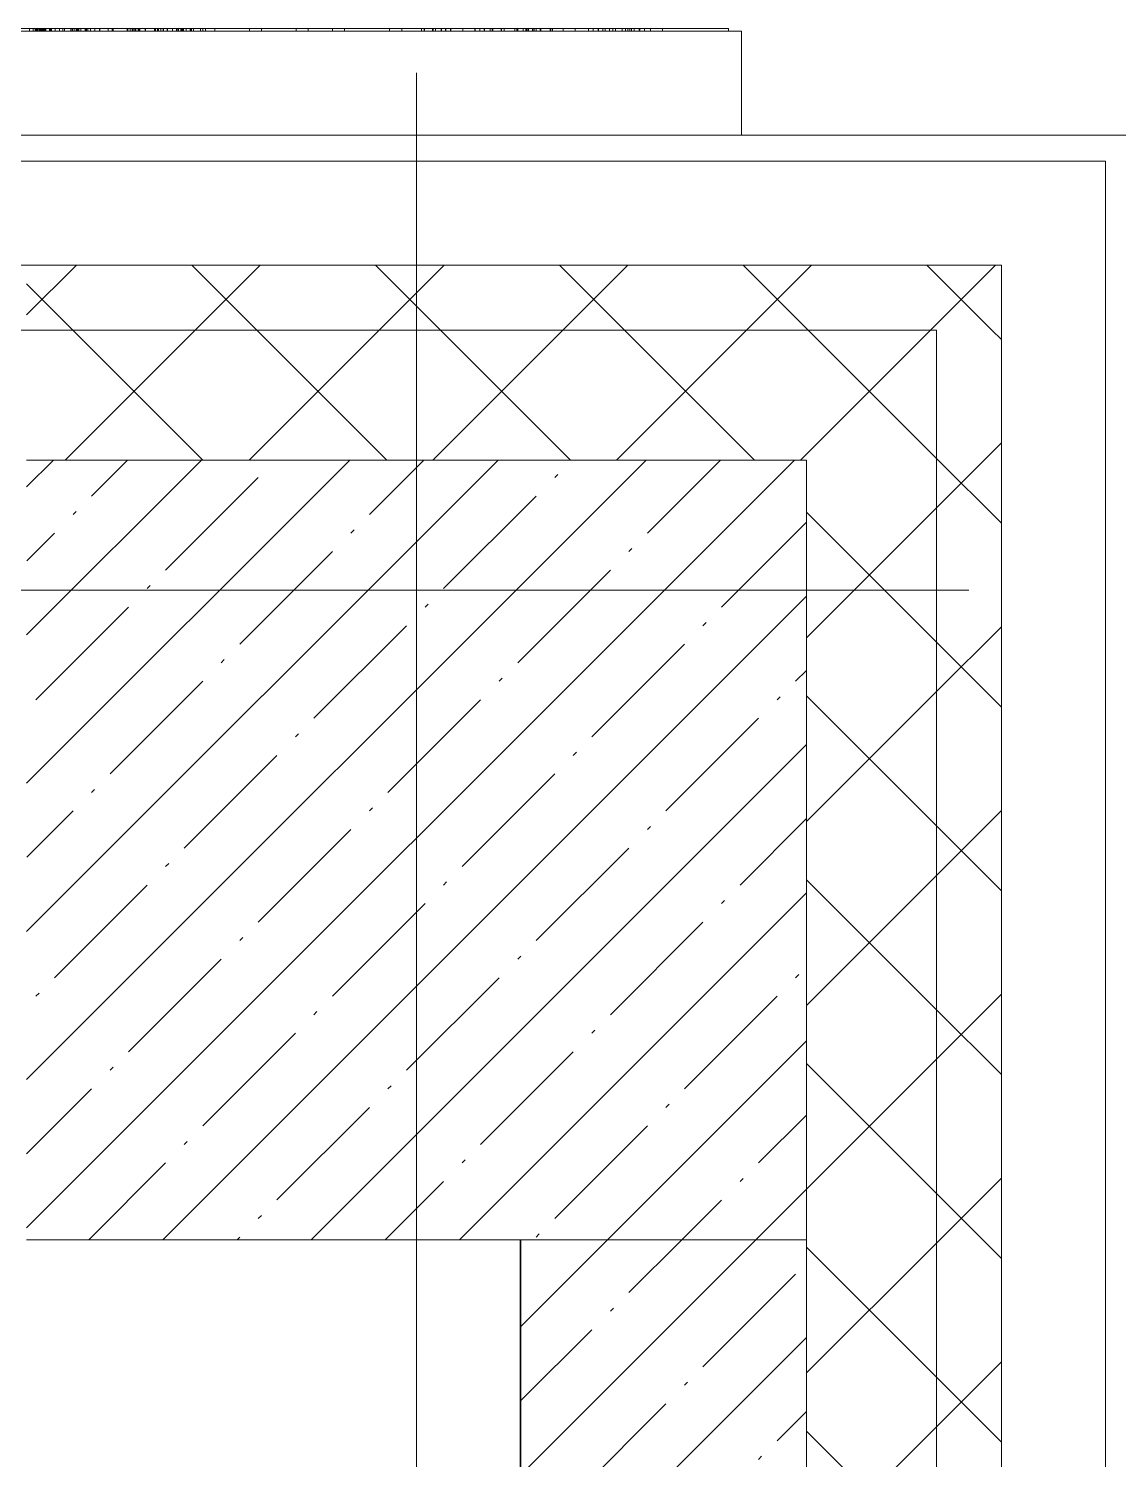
# Model space of a CAD drawing. Header units: millimetres. Extents: x -4196 to 190310, y -8553 to 29000.
# Drawn here: x 33012 to 33850, y 26331 to 27432 of the extents above; entities that cross this region are included whole.
import ezdxf

# ---------------------------------------------------------------- set-up
doc = ezdxf.new("R2010")
doc.units = ezdxf.units.MM
for name, color, linetype, lineweight in [('A-GENM', 7, 'Continuous', 9), ('A-WALL', 7, 'Continuous', 9), ('I-WALL', 7, 'Continuous', 9), ('S-COLS', 7, 'Continuous', 9), ('Оси', 7, 'Continuous', 9)]:
    doc.layers.add(name, color=color, linetype=linetype, lineweight=lineweight)
for name, color, linetype, lineweight, true_color in [('A-WALL-1', 7, 'Continuous', 35, 0x3c3c3c), ('A-WALL-3', 7, 'Continuous', 13, 0x3c3c3c), ('A-WALL-FNSH-1', 7, 'Continuous', 9, 0x3c3c3c)]:
    doc.layers.add(name, color=color, linetype=linetype, lineweight=lineweight, true_color=true_color)
pattern_1 = [(45, (0, 0), (-57.02463, 57.02463), []), (45, (57.025, 0), (-57.02463, 57.02463), [100.806, -20.161, 3.353, -16.808])]
pattern_2 = [(45, (0, 0), (-70.71068, 70.71068), []), (135, (0, 0), (-70.71068, -70.71068), [])]

# ---------------------------------------------------------------- blocks, each defined once
blk = doc.blocks.new('Указатель_Домовой_Квартальный_По грани - Указатель одинарный-23221565-План потолков с обозначением видов отделки и геометрии 1 этажа в осях 1-12')
at = {"layer": 'A-GENM'}
for p, q in [((33525, 27432), (32295, 27432)), ((32295, 27432), (33525, 27432)), ((33525, 27430), (32295, 27430)), ((32295, 27430), (33525, 27430)), ((32295, 27430), (33525, 27430)), ((33012.1, 27432), (33014.9, 27432)), ((33014.9, 27432), (33012.1, 27432)), ((33014.9, 27432), (33012.1, 27432)), ((33012.1, 27432), (33014.9, 27432)), ((33012.1, 27432), (33037.7, 27432)), ((33022, 27432), (33012.1, 27432)), ((33012.1, 27432), (33012.1, 27430)), ((33012.1, 27430), (33014.9, 27430)), ((33014.9, 27430), (33012.1, 27430)), ((33014.9, 27430), (33012.1, 27430)), ((33012.1, 27430), (33014.9, 27430)), ((33012.1, 27430), (33022, 27430)), ((33037.7, 27430), (33012.1, 27430)), ((33014.9, 27430), (33012.1, 27430)), ((33014.9, 27432), (33017.8, 27432)), ((33017.8, 27432), (33014.9, 27432)), ((33014.9, 27432), (33014.9, 27430)), ((33014.9, 27430), (33017.8, 27430)), ((33017.8, 27430), (33014.9, 27430)), ((33017.8, 27430), (33014.9, 27430)), ((33017.4, 27432), (33016.5, 27432)), ((33016.5, 27432), (33017.8, 27432)), ((33016.5, 27430), (33016.5, 27432)), ((33017.8, 27430), (33016.5, 27430)), ((33016.5, 27430), (33017.4, 27430)), ((33018.3, 27432), (33017.4, 27432)), ((33017.4, 27430), (33017.4, 27432)), ((33017.4, 27430), (33018.3, 27430)), ((33018.5, 27432), (33017.5, 27432)), ((33017.5, 27432), (33018.7, 27432)), ((33017.5, 27432), (33017.5, 27430)), ((33018.7, 27430), (33017.5, 27430)), ((33017.5, 27430), (33018.5, 27430)), ((33017.8, 27432), (33018.3, 27432)), ((33017.8, 27430), (33017.8, 27432)), ((33018.3, 27430), (33017.8, 27430)), ((33018.5, 27430), (33018.5, 27432)), ((33018.7, 27432), (33021.5, 27432)), ((33021.5, 27432), (33018.7, 27432)), ((33018.7, 27432), (33021.5, 27432)), ((33021.5, 27432), (33018.7, 27432)), ((33018.7, 27432), (33022, 27432)), ((33018.7, 27432), (33018.7, 27430)), ((33018.7, 27430), (33021.5, 27430)), ((33021.5, 27430), (33018.7, 27430)), ((33022, 27430), (33018.7, 27430)), ((33018.7, 27430), (33021.5, 27430)), ((33021.5, 27430), (33018.7, 27430)), ((33021.5, 27430), (33018.7, 27430)), ((33021.5, 27432), (33019.6, 27432)), ((33019.6, 27430), (33019.6, 27432)), ((33019.6, 27430), (33021.5, 27430)), ((33021, 27432), (33020.3, 27432)), ((33020.3, 27432), (33020.9, 27432)), ((33020.3, 27430), (33020.3, 27432)), ((33020.9, 27430), (33020.3, 27430)), ((33020.3, 27430), (33021, 27430)), ((33020.9, 27430), (33020.9, 27432)), ((33021, 27430), (33021, 27432)), ((33022, 27432), (33021.2, 27432)), ((33021.2, 27432), (33022, 27432)), ((33021.2, 27430), (33021.2, 27432)), ((33022, 27430), (33021.2, 27430)), ((33021.2, 27430), (33022, 27430)), ((33021.5, 27430), (33021.5, 27432)), ((33022, 27432), (33024.4, 27432)), ((33024.4, 27432), (33022, 27432)), ((33023.3, 27432), (33022, 27432)), ((33024.1, 27432), (33022, 27432)), ((33022, 27432), (33024.4, 27432)), ((33022, 27432), (33027.6, 27432)), ((33022, 27430), (33022, 27432)), ((33022, 27430), (33022, 27432)), ((33022, 27432), (33022, 27430)), ((33029, 27432), (33022, 27432)), ((33022, 27430), (33022, 27432)), ((33022, 27430), (33024.4, 27430)), ((33024.4, 27430), (33022, 27430)), ((33022, 27430), (33023.3, 27430)), ((33024.4, 27430), (33022, 27430)), ((33022, 27430), (33024.1, 27430)), ((33027.6, 27430), (33022, 27430)), ((33022, 27430), (33029, 27430)), ((33024.4, 27430), (33022, 27430)), ((33022.4, 27432), (33024.4, 27432)), ((33022.4, 27430), (33022.4, 27432)), ((33024.4, 27430), (33022.4, 27430)), ((33024.4, 27432), (33022.9, 27432)), ((33022.9, 27430), (33022.9, 27432)), ((33022.9, 27430), (33024.4, 27430)), ((33023.3, 27430), (33023.3, 27432)), ((33029, 27432), (33024.1, 27432)), ((33024.1, 27430), (33024.1, 27432)), ((33024.1, 27430), (33029, 27430)), ((33027.6, 27432), (33024.4, 27432)), ((33024.4, 27432), (33027.6, 27432)), ((33024.4, 27430), (33024.4, 27432)), ((33024.4, 27430), (33027.6, 27430)), ((33027.6, 27430), (33024.4, 27430)), ((33024.8, 27432), (33027.6, 27432)), ((33027.6, 27432), (33024.8, 27432)), ((33024.8, 27432), (33027.6, 27432)), ((33027.6, 27432), (33024.8, 27432)), ((33024.8, 27430), (33024.8, 27432)), ((33024.8, 27430), (33027.6, 27430)), ((33027.6, 27430), (33024.8, 27430)), ((33027.6, 27430), (33024.8, 27430)), ((33024.8, 27430), (33027.6, 27430)), ((33027.6, 27430), (33024.8, 27430)), ((33027.6, 27432), (33032, 27432)), ((33027.6, 27430), (33027.6, 27432)), ((33027.6, 27432), (33027.6, 27430)), ((33032, 27430), (33027.6, 27430)), ((33027.7, 27430), (33027.7, 27432)), ((33028, 27430), (33028, 27432)), ((33028.4, 27432), (33032, 27432)), ((33032, 27432), (33028.4, 27432)), ((33032, 27432), (33028.4, 27432)), ((33028.4, 27432), (33032, 27432)), ((33028.4, 27432), (33032, 27432)), ((33032, 27432), (33028.4, 27432)), ((33028.4, 27430), (33028.4, 27432)), ((33028.4, 27430), (33032, 27430)), ((33032, 27430), (33028.4, 27430)), ((33032, 27430), (33028.4, 27430)), ((33028.4, 27430), (33032, 27430)), ((33032, 27430), (33028.4, 27430)), ((33028.4, 27430), (33032, 27430)), ((33032, 27430), (33028.4, 27430)), ((33032, 27432), (33029, 27432)), ((33029, 27430), (33029, 27432)), ((33032, 27432), (33029, 27432)), ((33029, 27430), (33029, 27432)), ((33029, 27430), (33032, 27430)), ((33029, 27430), (33032, 27430)), ((33032, 27432), (33035.3, 27432)), ((33035.3, 27432), (33032, 27432)), ((33035.3, 27432), (33032, 27432)), ((33032, 27432), (33035.3, 27432)), ((33035.3, 27432), (33032, 27432)), ((33032, 27432), (33035.3, 27432)), ((33035.3, 27432), (33032, 27432)), ((33032, 27432), (33039, 27432)), ((33032, 27432), (33056.1, 27432)), ((33044, 27432), (33032, 27432)), ((33056.1, 27432), (33032, 27432)), ((33032, 27432), (33032, 27430)), ((33032, 27430), (33035.3, 27430)), ((33035.3, 27430), (33032, 27430)), ((33035.3, 27430), (33032, 27430)), ((33032, 27430), (33035.3, 27430)), ((33035.3, 27430), (33032, 27430)), ((33032, 27430), (33035.3, 27430)), ((33039, 27430), (33032, 27430)), ((33032, 27430), (33035.3, 27430)), ((33032, 27430), (33044, 27430)), ((33056.1, 27430), (33032, 27430)), ((33032, 27430), (33056.1, 27430)), ((33035.3, 27430), (33032, 27430)), ((33035.3, 27432), (33039, 27432)), ((33039, 27432), (33035.3, 27432)), ((33039, 27432), (33035.3, 27432)), ((33035.3, 27432), (33035.3, 27430)), ((33035.3, 27430), (33035.3, 27432)), ((33035.3, 27432), (33035.3, 27430)), ((33035.3, 27430), (33035.3, 27432)), ((33035.3, 27430), (33039, 27430)), ((33039, 27430), (33035.3, 27430)), ((33035.3, 27430), (33039, 27430)), ((33039, 27430), (33035.3, 27430)), ((33037.7, 27432), (33050.2, 27432)), ((33037.7, 27430), (33037.7, 27432)), ((33050.2, 27430), (33037.7, 27430)), ((33039, 27432), (33045.2, 27432)), ((33045.2, 27432), (33039, 27432)), ((33039, 27432), (33039, 27430)), ((33039, 27432), (33039, 27430)), ((33039, 27430), (33045.2, 27430)), ((33045.2, 27430), (33039, 27430)), ((33045.2, 27430), (33039, 27430)), ((33056.1, 27432), (33044, 27432)), ((33044, 27430), (33044, 27432)), ((33044, 27430), (33056.1, 27430)), ((33044.2, 27432), (33045.2, 27432)), ((33044.2, 27432), (33044.2, 27430)), ((33045.2, 27430), (33044.2, 27430)), ((33045.2, 27432), (33048.3, 27432)), ((33048.3, 27432), (33045.2, 27432)), ((33046.5, 27432), (33045.2, 27432)), ((33045.2, 27432), (33048.3, 27432)), ((33045.2, 27432), (33045.2, 27430)), ((33045.2, 27430), (33048.3, 27430)), ((33048.3, 27430), (33045.2, 27430)), ((33048.3, 27430), (33045.2, 27430)), ((33045.2, 27430), (33046.5, 27430)), ((33048.3, 27430), (33045.2, 27430)), ((33048.3, 27432), (33046.5, 27432)), ((33046.5, 27432), (33046.5, 27430)), ((33046.5, 27430), (33048.3, 27430)), ((33048.9, 27432), (33048, 27432)), ((33048, 27430), (33048, 27432)), ((33048, 27430), (33048.9, 27430)), ((33048.3, 27432), (33055.5, 27432)), ((33048.3, 27432), (33048.3, 27430)), ((33055.5, 27430), (33048.3, 27430)), ((33051.6, 27432), (33048.9, 27432)), ((33048.9, 27430), (33048.9, 27432)), ((33048.9, 27430), (33051.6, 27430)), ((33049.3, 27430), (33049.3, 27432)), ((33050.2, 27432), (33055.2, 27432)), ((33055.2, 27432), (33050.2, 27432)), ((33050.2, 27432), (33055.2, 27432)), ((33055.1, 27432), (33050.2, 27432)), ((33050.2, 27432), (33075.9, 27432)), ((33050.2, 27430), (33050.2, 27432)), ((33050.2, 27430), (33055.2, 27430)), ((33055.2, 27430), (33050.2, 27430)), ((33050.2, 27430), (33055.1, 27430)), ((33055.2, 27430), (33050.2, 27430)), ((33075.9, 27430), (33050.2, 27430)), ((33055.2, 27430), (33050.2, 27430)), ((33055.5, 27432), (33051.6, 27432)), ((33051.6, 27430), (33051.6, 27432)), ((33051.6, 27430), (33055.5, 27430)), ((33055.1, 27430), (33055.1, 27432)), ((33055.2, 27430), (33055.2, 27432)), ((33055.5, 27432), (33055.5, 27430)), ((33056.1, 27432), (33062.5, 27432)), ((33062.5, 27432), (33056.1, 27432)), ((33056.1, 27432), (33062.5, 27432)), ((33062.5, 27432), (33056.1, 27432)), ((33056.1, 27432), (33062.5, 27432)), ((33059, 27432), (33056.1, 27432)), ((33056.1, 27430), (33056.1, 27432)), ((33056.1, 27430), (33062.5, 27430)), ((33062.5, 27430), (33056.1, 27430)), ((33062.5, 27430), (33056.1, 27430)), ((33056.1, 27430), (33062.5, 27430)), ((33062.5, 27430), (33056.1, 27430)), ((33056.1, 27430), (33059, 27430)), ((33062.5, 27430), (33056.1, 27430)), ((33062.5, 27432), (33057.1, 27432)), ((33057.1, 27430), (33057.1, 27432)), ((33057.1, 27430), (33062.5, 27430)), ((33066, 27432), (33059, 27432)), ((33059, 27430), (33059, 27432)), ((33059, 27430), (33066, 27430)), ((33062.5, 27432), (33066.3, 27432)), ((33066.3, 27432), (33062.5, 27432)), ((33066.3, 27432), (33062.5, 27432)), ((33062.5, 27432), (33066.3, 27432)), ((33062.5, 27432), (33062.5, 27430)), ((33062.5, 27432), (33062.5, 27430)), ((33062.5, 27430), (33062.5, 27432)), ((33062.5, 27432), (33062.5, 27430)), ((33062.5, 27430), (33066.3, 27430)), ((33066.3, 27430), (33062.5, 27430)), ((33066.3, 27430), (33062.5, 27430)), ((33062.5, 27430), (33066.3, 27430)), ((33066.3, 27430), (33062.5, 27430)), ((33075.9, 27432), (33066, 27432)), ((33066, 27430), (33066, 27432)), ((33066, 27430), (33075.9, 27430)), ((33066.3, 27432), (33072.8, 27432)), ((33072.8, 27432), (33066.3, 27432)), ((33066.3, 27430), (33066.3, 27432)), ((33066.3, 27430), (33066.3, 27432)), ((33066.3, 27430), (33072.8, 27430)), ((33072.8, 27430), (33066.3, 27430)), ((33072.8, 27430), (33066.3, 27430)), ((33072.8, 27432), (33091.1, 27432)), ((33091.1, 27432), (33072.8, 27432)), ((33075.9, 27432), (33072.8, 27432)), ((33072.8, 27432), (33091.1, 27432)), ((33072.8, 27430), (33072.8, 27432)), ((33072.8, 27430), (33072.8, 27432)), ((33072.8, 27430), (33091.1, 27430)), ((33091.1, 27430), (33072.8, 27430)), ((33091.1, 27430), (33072.8, 27430)), ((33072.8, 27430), (33075.9, 27430)), ((33091.1, 27430), (33072.8, 27430)), ((33075.9, 27432), (33136.2, 27432)), ((33101.4, 27432), (33075.9, 27432)), ((33075.9, 27432), (33075.9, 27430)), ((33075.9, 27430), (33075.9, 27432)), ((33075.9, 27430), (33075.9, 27432)), ((33075.9, 27430), (33101.4, 27430)), ((33136.2, 27430), (33075.9, 27430)), ((33087.4, 27432), (33076.6, 27432)), ((33076.6, 27432), (33076.6, 27430)), ((33076.6, 27430), (33076.6, 27432)), ((33076.6, 27430), (33087.4, 27430)), ((33087.8, 27432), (33087.4, 27432)), ((33087.4, 27430), (33087.4, 27432)), ((33087.4, 27430), (33087.4, 27432)), ((33087.4, 27430), (33087.8, 27430)), ((33089.6, 27432), (33087.8, 27432)), ((33087.8, 27430), (33087.8, 27432)), ((33087.8, 27430), (33089.6, 27430)), ((33091.1, 27432), (33089.6, 27432)), ((33089.6, 27430), (33089.6, 27432)), ((33089.6, 27430), (33091.1, 27430)), ((33091.1, 27432), (33097, 27432)), ((33097, 27432), (33091.1, 27432)), ((33091.1, 27432), (33091.9, 27432)), ((33093.2, 27432), (33091.1, 27432)), ((33091.1, 27430), (33091.1, 27432)), ((33091.1, 27430), (33091.1, 27432)), ((33091.1, 27430), (33097, 27430)), ((33097, 27430), (33091.1, 27430)), ((33091.1, 27430), (33093.2, 27430)), ((33091.9, 27430), (33091.1, 27430)), ((33097, 27430), (33091.1, 27430)), ((33091.9, 27432), (33094, 27432)), ((33091.9, 27430), (33091.9, 27432)), ((33094, 27430), (33091.9, 27430)), ((33096.3, 27432), (33093.2, 27432)), ((33093.2, 27430), (33093.2, 27432)), ((33093.2, 27430), (33096.3, 27430)), ((33094, 27432), (33095.8, 27432)), ((33094, 27430), (33094, 27432)), ((33095.8, 27430), (33094, 27430)), ((33095.8, 27432), (33096.3, 27432)), ((33095.8, 27430), (33095.8, 27432)), ((33096.3, 27430), (33095.8, 27430)), ((33096.3, 27430), (33096.3, 27432)), ((33097, 27432), (33115.4, 27432)), ((33115.4, 27432), (33097, 27432)), ((33108.4, 27432), (33097, 27432)), ((33097, 27432), (33101.1, 27432)), ((33097, 27430), (33097, 27432)), ((33097, 27430), (33115.4, 27430)), ((33115.4, 27430), (33097, 27430)), ((33101.1, 27430), (33097, 27430)), ((33097, 27430), (33108.4, 27430)), ((33115.4, 27430), (33097, 27430)), ((33101.1, 27432), (33109.2, 27432)), ((33101.1, 27430), (33101.1, 27432)), ((33109.2, 27430), (33101.1, 27430)), ((33110.7, 27432), (33101.4, 27432)), ((33101.4, 27430), (33101.4, 27432)), ((33101.4, 27430), (33101.4, 27432)), ((33101.4, 27430), (33110.7, 27430)), ((33108.4, 27430), (33108.4, 27432)), ((33111.5, 27432), (33109.2, 27432)), ((33109.2, 27432), (33118.2, 27432)), ((33109.2, 27430), (33109.2, 27432)), ((33118.2, 27430), (33109.2, 27430)), ((33109.2, 27430), (33111.5, 27430)), ((33136.2, 27432), (33110.7, 27432)), ((33110.7, 27430), (33110.7, 27432)), ((33110.7, 27430), (33110.7, 27432)), ((33110.7, 27430), (33136.2, 27430)), ((33122.3, 27432), (33111.2, 27432)), ((33111.2, 27432), (33113.2, 27432)), ((33111.2, 27432), (33111.2, 27430)), ((33113.2, 27430), (33111.2, 27430)), ((33111.2, 27430), (33122.3, 27430)), ((33115, 27432), (33111.5, 27432)), ((33111.5, 27430), (33111.5, 27432)), ((33111.5, 27430), (33115, 27430)), ((33113.2, 27432), (33115.4, 27432)), ((33113.2, 27430), (33113.2, 27432)), ((33115.4, 27430), (33113.2, 27430)), ((33115, 27432), (33115, 27430)), ((33115.4, 27432), (33118.2, 27432)), ((33118.2, 27432), (33115.4, 27432)), ((33115.4, 27432), (33118.2, 27432)), ((33118.2, 27432), (33115.4, 27432)), ((33115.4, 27430), (33115.4, 27432)), ((33115.4, 27430), (33118.2, 27430)), ((33118.2, 27430), (33115.4, 27430)), ((33115.4, 27430), (33118.2, 27430)), ((33118.2, 27430), (33115.4, 27430)), ((33118.2, 27430), (33115.4, 27430)), ((33118.2, 27432), (33122.3, 27432)), ((33118.2, 27430), (33118.2, 27432)), ((33122.3, 27430), (33118.2, 27430)), ((33118.4, 27432), (33122.3, 27432)), ((33122.3, 27432), (33118.4, 27432)), ((33118.4, 27430), (33118.4, 27432)), ((33118.4, 27430), (33118.4, 27432)), ((33118.4, 27430), (33122.3, 27430)), ((33122.3, 27430), (33118.4, 27430)), ((33122.3, 27430), (33118.4, 27430)), ((33122.3, 27432), (33126.8, 27432)), ((33126.8, 27432), (33122.3, 27432)), ((33122.3, 27430), (33122.3, 27432)), ((33122.3, 27430), (33126.8, 27430)), ((33126.8, 27430), (33122.3, 27430)), ((33126.8, 27430), (33122.3, 27430)), ((33126.4, 27432), (33125.4, 27432)), ((33125.4, 27432), (33126.8, 27432)), ((33125.4, 27432), (33125.4, 27430)), ((33126.8, 27430), (33125.4, 27430)), ((33125.4, 27430), (33126.4, 27430)), ((33126.4, 27430), (33126.4, 27432)), ((33126.8, 27432), (33128.7, 27432)), ((33128.7, 27432), (33126.8, 27432)), ((33128.7, 27432), (33126.8, 27432)), ((33126.8, 27432), (33128.7, 27432)), ((33126.8, 27430), (33126.8, 27432)), ((33126.8, 27430), (33128.7, 27430)), ((33128.7, 27430), (33126.8, 27430)), ((33128.7, 27430), (33126.8, 27430)), ((33126.8, 27430), (33128.7, 27430)), ((33128.7, 27430), (33126.8, 27430)), ((33128.7, 27432), (33130.5, 27432)), ((33130.5, 27432), (33128.7, 27432)), ((33128.7, 27432), (33130.5, 27432)), ((33136.2, 27432), (33128.7, 27432)), ((33128.7, 27432), (33136.2, 27432)), ((33128.7, 27430), (33128.7, 27432)), ((33128.7, 27430), (33128.7, 27432)), ((33128.7, 27430), (33130.5, 27430)), ((33130.5, 27430), (33128.7, 27430)), ((33136.2, 27430), (33128.7, 27430)), ((33128.7, 27430), (33136.2, 27430)), ((33130.5, 27430), (33128.7, 27430)), ((33130.5, 27430), (33128.7, 27430)), ((33130.1, 27432), (33129.2, 27432)), ((33129.2, 27432), (33130.5, 27432)), ((33129.2, 27430), (33129.2, 27432)), ((33130.5, 27430), (33129.2, 27430)), ((33129.2, 27430), (33130.1, 27430)), ((33129.3, 27430), (33129.3, 27432)), ((33130.1, 27430), (33130.1, 27432)), ((33130.5, 27432), (33136.2, 27432)), ((33132.7, 27432), (33130.5, 27432)), ((33130.5, 27430), (33130.5, 27432)), ((33136.2, 27430), (33130.5, 27430)), ((33130.5, 27430), (33132.7, 27430)), ((33130.8, 27432), (33135.7, 27432)), ((33135.7, 27432), (33130.8, 27432)), ((33135.7, 27432), (33130.8, 27432)), ((33130.8, 27432), (33135.7, 27432)), ((33130.8, 27430), (33130.8, 27432)), ((33130.8, 27430), (33135.7, 27430)), ((33135.7, 27430), (33130.8, 27430)), ((33130.8, 27430), (33135.7, 27430)), ((33135.7, 27430), (33130.8, 27430)), ((33135.7, 27430), (33130.8, 27430)), ((33136.2, 27432), (33132.7, 27432)), ((33132.7, 27430), (33132.7, 27432)), ((33132.7, 27430), (33136.2, 27430)), ((33135.7, 27430), (33135.7, 27432)), ((33136, 27430), (33136, 27432)), ((33143.7, 27432), (33136.2, 27432)), ((33136.2, 27432), (33145.5, 27432)), ((33136.2, 27430), (33136.2, 27432)), ((33136.2, 27430), (33136.2, 27432)), ((33145.5, 27430), (33136.2, 27430)), ((33136.2, 27430), (33143.7, 27430)), ((33136.7, 27432), (33143.7, 27432)), ((33143.7, 27432), (33136.7, 27432)), ((33143.7, 27432), (33136.7, 27432)), ((33136.7, 27432), (33143.7, 27432)), ((33138.3, 27432), (33136.7, 27432)), ((33136.7, 27432), (33143.7, 27432)), ((33136.7, 27430), (33136.7, 27432)), ((33136.7, 27430), (33143.7, 27430)), ((33143.7, 27430), (33136.7, 27430)), ((33143.7, 27430), (33136.7, 27430)), ((33136.7, 27430), (33143.7, 27430)), ((33143.7, 27430), (33136.7, 27430)), ((33136.7, 27430), (33138.3, 27430)), ((33143.7, 27430), (33136.7, 27430)), ((33143.7, 27432), (33138.3, 27432)), ((33138.3, 27430), (33138.3, 27432)), ((33138.3, 27430), (33143.7, 27430)), ((33143.7, 27432), (33145.5, 27432)), ((33145.5, 27432), (33143.7, 27432)), ((33145.5, 27432), (33143.7, 27432)), ((33143.7, 27430), (33143.7, 27432)), ((33143.7, 27430), (33143.7, 27432)), ((33143.7, 27432), (33143.7, 27430)), ((33143.7, 27430), (33143.7, 27432)), ((33143.7, 27430), (33145.5, 27430)), ((33145.5, 27430), (33143.7, 27430)), ((33143.7, 27430), (33145.5, 27430)), ((33145.5, 27430), (33143.7, 27430)), ((33145.5, 27432), (33147.5, 27432)), ((33147.5, 27432), (33145.5, 27432)), ((33147.5, 27432), (33145.5, 27432)), ((33145.5, 27432), (33147.5, 27432)), ((33145.5, 27432), (33154.8, 27432)), ((33226.7, 27432), (33145.5, 27432)), ((33145.5, 27432), (33145.5, 27430)), ((33145.5, 27430), (33145.5, 27432)), ((33145.5, 27430), (33147.5, 27430)), ((33147.5, 27430), (33145.5, 27430)), ((33147.5, 27430), (33145.5, 27430)), ((33145.5, 27430), (33147.5, 27430)), ((33145.5, 27430), (33226.7, 27430)), ((33154.8, 27430), (33145.5, 27430)), ((33147.5, 27430), (33145.5, 27430)), ((33147.5, 27432), (33226.7, 27432)), ((33226.7, 27432), (33147.5, 27432)), ((33147.5, 27432), (33147.5, 27430)), ((33147.5, 27430), (33147.5, 27432)), ((33147.5, 27430), (33226.7, 27430)), ((33226.7, 27430), (33147.5, 27430)), ((33226.7, 27430), (33147.5, 27430)), ((33154.8, 27432), (33181.4, 27432)), ((33154.8, 27430), (33154.8, 27432)), ((33154.8, 27430), (33154.8, 27432)), ((33181.4, 27430), (33154.8, 27430)), ((33181.4, 27432), (33190.7, 27432)), ((33181.4, 27430), (33181.4, 27432)), ((33181.4, 27430), (33181.4, 27432)), ((33190.7, 27430), (33181.4, 27430)), ((33190.7, 27432), (33217.4, 27432)), ((33190.7, 27430), (33190.7, 27432)), ((33190.7, 27430), (33190.7, 27432)), ((33217.4, 27430), (33190.7, 27430)), ((33217.4, 27432), (33226.7, 27432)), ((33217.4, 27430), (33217.4, 27432)), ((33217.4, 27430), (33217.4, 27432)), ((33226.7, 27430), (33217.4, 27430)), ((33226.7, 27432), (33245.2, 27432)), ((33245.2, 27432), (33226.7, 27432)), ((33226.7, 27430), (33226.7, 27432)), ((33226.7, 27430), (33226.7, 27432)), ((33226.7, 27430), (33245.2, 27430)), ((33245.2, 27430), (33226.7, 27430)), ((33245.2, 27430), (33226.7, 27430)), ((33245.2, 27432), (33298.6, 27432)), ((33298.6, 27432), (33245.2, 27432)), ((33245.2, 27432), (33254.5, 27432)), ((33254.5, 27432), (33245.2, 27432)), ((33245.2, 27432), (33245.2, 27430)), ((33245.2, 27430), (33245.2, 27432)), ((33245.2, 27430), (33298.6, 27430)), ((33298.6, 27430), (33245.2, 27430)), ((33245.2, 27430), (33254.5, 27430)), ((33254.5, 27430), (33245.2, 27430)), ((33298.6, 27430), (33245.2, 27430)), ((33254.5, 27432), (33289.3, 27432)), ((33289.3, 27432), (33254.5, 27432)), ((33254.5, 27430), (33254.5, 27432)), ((33254.5, 27430), (33254.5, 27432)), ((33254.5, 27430), (33254.5, 27432)), ((33254.5, 27430), (33254.5, 27432)), ((33254.5, 27430), (33289.3, 27430)), ((33289.3, 27430), (33254.5, 27430)), ((33289.3, 27432), (33298.6, 27432)), ((33298.6, 27432), (33289.3, 27432)), ((33289.3, 27430), (33289.3, 27432)), ((33289.3, 27430), (33289.3, 27432)), ((33289.3, 27430), (33289.3, 27432)), ((33289.3, 27430), (33289.3, 27432)), ((33289.3, 27430), (33298.6, 27430)), ((33298.6, 27430), (33289.3, 27430)), ((33298.6, 27432), (33315.9, 27432)), ((33315.9, 27432), (33298.6, 27432)), ((33298.6, 27430), (33298.6, 27432)), ((33298.6, 27430), (33298.6, 27432)), ((33298.6, 27430), (33315.9, 27430)), ((33315.9, 27430), (33298.6, 27430)), ((33315.9, 27430), (33298.6, 27430)), ((33315.9, 27432), (33313.7, 27432)), ((33313.7, 27432), (33315.9, 27432)), ((33313.7, 27430), (33313.7, 27432)), ((33315.9, 27430), (33313.7, 27430)), ((33313.7, 27430), (33315.9, 27430)), ((33315.9, 27432), (33324.5, 27432)), ((33324.5, 27432), (33315.9, 27432)), ((33315.9, 27432), (33322.3, 27432)), ((33315.9, 27430), (33315.9, 27432)), ((33315.9, 27430), (33324.5, 27430)), ((33324.5, 27430), (33315.9, 27430)), ((33322.3, 27430), (33315.9, 27430)), ((33324.5, 27430), (33315.9, 27430)), ((33322.3, 27432), (33316, 27432)), ((33316, 27430), (33316, 27432)), ((33316, 27430), (33322.3, 27430)), ((33322.3, 27432), (33332.3, 27432)), ((33324.5, 27432), (33322.3, 27432)), ((33322.3, 27432), (33322.3, 27430)), ((33322.3, 27430), (33322.3, 27432)), ((33322.3, 27430), (33324.5, 27430)), ((33332.3, 27430), (33322.3, 27430)), ((33322.9, 27432), (33324.5, 27432)), ((33324.5, 27432), (33322.9, 27432)), ((33322.9, 27430), (33322.9, 27432)), ((33322.9, 27430), (33324.5, 27430)), ((33324.5, 27430), (33322.9, 27430)), ((33324.5, 27432), (33345.5, 27432)), ((33345.5, 27432), (33324.5, 27432)), ((33324.5, 27432), (33329.1, 27432)), ((33329, 27432), (33324.5, 27432)), ((33332.3, 27432), (33324.5, 27432)), ((33324.5, 27430), (33324.5, 27432)), ((33324.5, 27430), (33324.5, 27432)), ((33324.5, 27430), (33345.5, 27430)), ((33345.5, 27430), (33324.5, 27430)), ((33324.5, 27430), (33329, 27430)), ((33329.1, 27430), (33324.5, 27430)), ((33324.5, 27430), (33332.3, 27430)), ((33345.5, 27430), (33324.5, 27430)), ((33336.2, 27432), (33329, 27432)), ((33329, 27430), (33329, 27432)), ((33329, 27430), (33336.2, 27430)), ((33329.1, 27432), (33336.3, 27432)), ((33329.1, 27430), (33329.1, 27432)), ((33336.3, 27430), (33329.1, 27430)), ((33332.3, 27432), (33345.6, 27432)), ((33332.3, 27430), (33332.3, 27432)), ((33345.6, 27430), (33332.3, 27430)), ((33345.5, 27432), (33332.4, 27432)), ((33332.4, 27430), (33332.4, 27432)), ((33332.4, 27430), (33345.5, 27430)), ((33345.5, 27432), (33336.2, 27432)), ((33336.2, 27430), (33336.2, 27432)), ((33336.2, 27430), (33345.5, 27430)), ((33336.3, 27432), (33345.5, 27432)), ((33336.3, 27430), (33336.3, 27432)), ((33345.5, 27430), (33336.3, 27430)), ((33345.5, 27430), (33345.5, 27432)), ((33345.5, 27430), (33345.5, 27432)), ((33345.6, 27432), (33366.6, 27432)), ((33366.6, 27432), (33345.6, 27432)), ((33345.6, 27432), (33354.8, 27432)), ((33355, 27432), (33345.6, 27432)), ((33345.6, 27432), (33358.7, 27432)), ((33358.7, 27432), (33345.6, 27432)), ((33345.6, 27430), (33345.6, 27432)), ((33345.6, 27430), (33345.6, 27432)), ((33345.6, 27430), (33366.6, 27430)), ((33366.6, 27430), (33345.6, 27430)), ((33345.6, 27430), (33355, 27430)), ((33354.8, 27430), (33345.6, 27430)), ((33345.6, 27430), (33358.7, 27430)), ((33358.7, 27430), (33345.6, 27430)), ((33366.6, 27430), (33345.6, 27430)), ((33354.8, 27432), (33362, 27432)), ((33354.8, 27430), (33354.8, 27432)), ((33362, 27430), (33354.8, 27430)), ((33362.2, 27432), (33355, 27432)), ((33355, 27430), (33355, 27432)), ((33355, 27430), (33362.2, 27430)), ((33358.7, 27432), (33368.8, 27432)), ((33358.7, 27430), (33358.7, 27432)), ((33368.8, 27430), (33358.7, 27430)), ((33366.6, 27432), (33358.8, 27432)), ((33358.8, 27430), (33358.8, 27432)), ((33358.8, 27430), (33366.6, 27430)), ((33362, 27432), (33366.6, 27432)), ((33362, 27430), (33362, 27432)), ((33366.6, 27430), (33362, 27430)), ((33366.7, 27432), (33362.2, 27432)), ((33362.2, 27432), (33362.2, 27430)), ((33362.2, 27430), (33366.7, 27430)), ((33366.6, 27432), (33375.3, 27432)), ((33375.3, 27432), (33366.6, 27432)), ((33366.6, 27432), (33368.2, 27432)), ((33368.8, 27432), (33366.6, 27432)), ((33366.6, 27430), (33366.6, 27432)), ((33366.6, 27430), (33375.3, 27430)), ((33375.3, 27430), (33366.6, 27430)), ((33368.2, 27430), (33366.6, 27430)), ((33366.6, 27430), (33368.8, 27430)), ((33375.3, 27430), (33366.6, 27430)), ((33368.2, 27432), (33366.7, 27432)), ((33366.7, 27430), (33366.7, 27432)), ((33366.7, 27430), (33368.2, 27430)), ((33368.2, 27430), (33368.2, 27432)), ((33368.8, 27432), (33375.3, 27432)), ((33375.2, 27432), (33368.8, 27432)), ((33368.8, 27430), (33368.8, 27432)), ((33368.8, 27430), (33368.8, 27432)), ((33368.8, 27430), (33375.2, 27430)), ((33375.3, 27430), (33368.8, 27430)), ((33375.2, 27430), (33375.2, 27432)), ((33375.3, 27432), (33387.8, 27432)), ((33387.8, 27432), (33375.3, 27432)), ((33375.3, 27432), (33377.5, 27432)), ((33377.5, 27432), (33375.3, 27432)), ((33375.3, 27430), (33375.3, 27432)), ((33375.3, 27430), (33387.8, 27430)), ((33387.8, 27430), (33375.3, 27430)), ((33375.3, 27430), (33377.5, 27430)), ((33377.5, 27430), (33375.3, 27430)), ((33387.8, 27430), (33375.3, 27430)), ((33377.5, 27430), (33377.5, 27432)), ((33385.6, 27432), (33387.8, 27432)), ((33387.2, 27432), (33385.6, 27432)), ((33385.6, 27430), (33385.6, 27432)), ((33385.6, 27430), (33387.2, 27430)), ((33387.8, 27430), (33385.6, 27430)), ((33387.2, 27430), (33387.2, 27432)), ((33387.8, 27432), (33395.8, 27432)), ((33395.8, 27432), (33387.8, 27432)), ((33387.8, 27432), (33394.1, 27432)), ((33391.9, 27432), (33387.8, 27432)), ((33387.8, 27430), (33387.8, 27432)), ((33387.8, 27430), (33395.8, 27430)), ((33395.8, 27430), (33387.8, 27430)), ((33387.8, 27430), (33391.9, 27430)), ((33394.1, 27430), (33387.8, 27430)), ((33395.8, 27430), (33387.8, 27430)), ((33395.8, 27432), (33391.9, 27432)), ((33391.9, 27430), (33391.9, 27432)), ((33391.9, 27430), (33395.8, 27430)), ((33394.1, 27432), (33401.9, 27432)), ((33394.1, 27430), (33394.1, 27432)), ((33401.9, 27430), (33394.1, 27430)), ((33394.9, 27432), (33395.8, 27432)), ((33396.2, 27432), (33394.9, 27432)), ((33394.9, 27430), (33394.9, 27432)), ((33394.9, 27430), (33396.2, 27430)), ((33395.8, 27430), (33394.9, 27430)), ((33395.8, 27432), (33422.7, 27432)), ((33422.7, 27432), (33395.8, 27432)), ((33400.6, 27432), (33395.8, 27432)), ((33395.8, 27432), (33399.1, 27432)), ((33395.8, 27430), (33395.8, 27432)), ((33395.8, 27430), (33422.7, 27430)), ((33422.7, 27430), (33395.8, 27430)), ((33395.8, 27430), (33400.6, 27430)), ((33399.1, 27430), (33395.8, 27430)), ((33422.7, 27430), (33395.8, 27430)), ((33400.2, 27432), (33396.2, 27432)), ((33396.2, 27430), (33396.2, 27432)), ((33396.2, 27430), (33400.2, 27430)), ((33399.1, 27432), (33405, 27432)), ((33399.1, 27430), (33399.1, 27432)), ((33405, 27430), (33399.1, 27430)), ((33405.5, 27432), (33400.2, 27432)), ((33400.2, 27430), (33400.2, 27432)), ((33400.2, 27430), (33405.5, 27430)), ((33412.7, 27432), (33400.6, 27432)), ((33400.6, 27430), (33400.6, 27432)), ((33400.6, 27430), (33412.7, 27430)), ((33401.9, 27432), (33412.7, 27432)), ((33401.9, 27430), (33401.9, 27432)), ((33412.7, 27430), (33401.9, 27430)), ((33405, 27432), (33414.5, 27432)), ((33405, 27430), (33405, 27432)), ((33414.5, 27430), (33405, 27430)), ((33412.7, 27432), (33405.5, 27432)), ((33405.5, 27432), (33405.5, 27430)), ((33405.5, 27430), (33412.7, 27430)), ((33412.7, 27432), (33432, 27432)), ((33412.7, 27430), (33412.7, 27432)), ((33432, 27430), (33412.7, 27430)), ((33422.7, 27432), (33413.1, 27432)), ((33413.1, 27430), (33413.1, 27432)), ((33413.1, 27430), (33422.7, 27430)), ((33422.7, 27432), (33413.2, 27432)), ((33413.2, 27430), (33413.2, 27432)), ((33413.2, 27430), (33422.7, 27430)), ((33414.5, 27432), (33422.7, 27432)), ((33414.5, 27430), (33414.5, 27432)), ((33422.7, 27430), (33414.5, 27430)), ((33422.7, 27432), (33432, 27432)), ((33432, 27432), (33422.7, 27432)), ((33432, 27432), (33422.7, 27432)), ((33422.7, 27430), (33422.7, 27432)), ((33422.7, 27430), (33422.7, 27432)), ((33422.7, 27430), (33422.7, 27432)), ((33422.7, 27430), (33422.7, 27432)), ((33422.7, 27430), (33432, 27430)), ((33432, 27430), (33422.7, 27430)), ((33422.7, 27430), (33432, 27430)), ((33432, 27430), (33422.7, 27430)), ((33432, 27432), (33442.4, 27432)), ((33442.4, 27432), (33432, 27432)), ((33432, 27432), (33432, 27430)), ((33432, 27430), (33432, 27432)), ((33432, 27430), (33442.4, 27430)), ((33442.4, 27430), (33432, 27430)), ((33442.4, 27430), (33432, 27430)), ((33442.4, 27432), (33445.9, 27432)), ((33445.9, 27432), (33442.4, 27432)), ((33442.4, 27432), (33445.9, 27432)), ((33445.9, 27432), (33442.4, 27432)), ((33442.4, 27430), (33442.4, 27432)), ((33442.4, 27430), (33445.9, 27430)), ((33445.9, 27430), (33442.4, 27430)), ((33442.4, 27430), (33445.9, 27430)), ((33445.9, 27430), (33442.4, 27430)), ((33445.9, 27430), (33442.4, 27430)), ((33445.9, 27432), (33470.8, 27432)), ((33470.8, 27432), (33445.9, 27432)), ((33445.9, 27432), (33470.8, 27432)), ((33449.7, 27432), (33445.9, 27432)), ((33445.9, 27432), (33449.7, 27432)), ((33453.3, 27432), (33445.9, 27432)), ((33445.9, 27430), (33445.9, 27432)), ((33445.9, 27430), (33445.9, 27432)), ((33445.9, 27430), (33470.8, 27430)), ((33470.8, 27430), (33445.9, 27430)), ((33445.9, 27430), (33453.3, 27430)), ((33449.7, 27430), (33445.9, 27430)), ((33445.9, 27430), (33449.7, 27430)), ((33470.8, 27430), (33445.9, 27430)), ((33470.8, 27430), (33445.9, 27430)), ((33449.7, 27432), (33463, 27432)), ((33449.7, 27430), (33449.7, 27432)), ((33463, 27430), (33449.7, 27430)), ((33455.1, 27432), (33449.9, 27432)), ((33449.9, 27430), (33449.9, 27432)), ((33449.9, 27430), (33455.1, 27430)), ((33470.8, 27432), (33453.3, 27432)), ((33453.3, 27430), (33453.3, 27432)), ((33453.3, 27430), (33470.8, 27430)), ((33458.5, 27432), (33455.1, 27432)), ((33455.1, 27430), (33455.1, 27432)), ((33455.1, 27430), (33458.5, 27430)), ((33460.9, 27432), (33458.5, 27432)), ((33458.5, 27430), (33458.5, 27432)), ((33458.5, 27430), (33460.9, 27430)), ((33463, 27432), (33460.9, 27432)), ((33460.9, 27430), (33460.9, 27432)), ((33460.9, 27430), (33463, 27430)), ((33468.2, 27432), (33463, 27432)), ((33463, 27432), (33470.8, 27432)), ((33463, 27430), (33463, 27432)), ((33463, 27430), (33463, 27432)), ((33470.8, 27430), (33463, 27430)), ((33463, 27430), (33468.2, 27430)), ((33470.8, 27432), (33468.2, 27432)), ((33468.2, 27432), (33468.2, 27430)), ((33468.2, 27430), (33470.8, 27430)), ((33470.8, 27432), (33474, 27432)), ((33474, 27432), (33470.8, 27432)), ((33470.8, 27432), (33474, 27432)), ((33474, 27432), (33470.8, 27432)), ((33470.8, 27432), (33472.5, 27432)), ((33474, 27432), (33470.8, 27432)), ((33470.8, 27430), (33470.8, 27432)), ((33470.8, 27430), (33474, 27430)), ((33475.3, 27430), (33470.8, 27430)), ((33470.8, 27430), (33474, 27430)), ((33472.5, 27430), (33470.8, 27430)), ((33470.8, 27430), (33474, 27430)), ((33474, 27430), (33470.8, 27430)), ((33474, 27430), (33470.8, 27430)), ((33472.5, 27432), (33474, 27432)), ((33472.5, 27430), (33472.5, 27432)), ((33474, 27430), (33472.5, 27430)), ((33474, 27432), (33475.3, 27432)), ((33475.3, 27432), (33474, 27432)), ((33474, 27432), (33475.3, 27432)), ((33475.3, 27432), (33474, 27432)), ((33474, 27432), (33477.4, 27432)), ((33475.3, 27432), (33474, 27432)), ((33474, 27432), (33474, 27430)), ((33474, 27430), (33475.3, 27430)), ((33474, 27430), (33475.3, 27430)), ((33477.4, 27430), (33474, 27430)), ((33474, 27430), (33475.3, 27430)), ((33475.3, 27430), (33474, 27430)), ((33475.3, 27430), (33474, 27430)), ((33475.3, 27432), (33499.3, 27432)), ((33499.3, 27432), (33475.3, 27432)), ((33481.2, 27432), (33475.3, 27432)), ((33475.3, 27430), (33475.3, 27432)), ((33475.3, 27430), (33499.3, 27430)), ((33499.3, 27430), (33475.3, 27430)), ((33475.3, 27430), (33481.2, 27430)), ((33499.3, 27430), (33475.3, 27430)), ((33477.4, 27432), (33481.2, 27432)), ((33477.4, 27430), (33477.4, 27432)), ((33481.2, 27430), (33477.4, 27430)), ((33481.2, 27432), (33485.3, 27432)), ((33481.2, 27430), (33481.2, 27432)), ((33485.3, 27430), (33481.2, 27430)), ((33490, 27432), (33481.9, 27432)), ((33481.9, 27430), (33481.9, 27432)), ((33481.9, 27430), (33490, 27430)), ((33485.3, 27432), (33490, 27432)), ((33485.3, 27430), (33485.3, 27432)), ((33490, 27430), (33485.3, 27430)), ((33490, 27432), (33499.3, 27432)), ((33499.3, 27432), (33490, 27432)), ((33490, 27432), (33490, 27430)), ((33490, 27430), (33490, 27432)), ((33490, 27430), (33490, 27432)), ((33490, 27430), (33490, 27432)), ((33490, 27430), (33499.3, 27430)), ((33499.3, 27430), (33490, 27430)), ((33499.3, 27432), (33525, 27432)), ((33525, 27432), (33499.3, 27432)), ((33499.3, 27430), (33499.3, 27432)), ((33499.3, 27430), (33499.3, 27432)), ((33499.3, 27430), (33525, 27430)), ((33525, 27430), (33499.3, 27430)), ((33525, 27430), (33499.3, 27430)), ((33525, 27432), (33542.3, 27432)), ((33542.3, 27432), (33525, 27432)), ((33525, 27432), (33550, 27432)), ((33542.4, 27432), (33525, 27432)), ((33525, 27430), (33534.1, 27430)), ((33542.5, 27430), (33525, 27430)), ((33525, 27430), (33534.1, 27430)), ((33534.1, 27430), (33525, 27430)), ((33525, 27430), (33560, 27430)), ((33534.1, 27430), (33525, 27430)), ((33535, 27430), (33539.1, 27430)), ((33542.3, 27430), (33535, 27430)), ((33542.3, 27430), (33535, 27430)), ((33535.1, 27430), (33542.4, 27430)), ((33539.1, 27430), (33542.3, 27430)), ((33546.7, 27432), (33542.7, 27432)), ((33542.7, 27430), (33546.7, 27430)), ((33550, 27430), (33542.7, 27430)), ((33546.8, 27430), (33542.7, 27430)), ((33542.8, 27432), (33545, 27432)), ((33545, 27432), (33542.8, 27432)), ((33542.8, 27430), (33545, 27430)), ((33545, 27430), (33542.8, 27430)), ((33550, 27432), (33546.7, 27432)), ((33546.7, 27430), (33550, 27430)), ((33560, 27430), (33546.8, 27430)), ((33550, 27430), (33550, 27432)), ((33560, 27350), (33560, 27430))]:
    blk.add_line(p, q, dxfattribs=at)

msp = doc.modelspace()

# ---------------------------------------------------------------- hatches: boundary and pattern name
at = {"layer": 'A-WALL'}
h = msp.add_hatch(dxfattribs=at)
h.set_pattern_fill('FP_6', color=256, style=0, pattern_type=2)
h.set_pattern_definition(pattern_2)
h.paths.add_polyline_path([(33349.9, 27200), (33760, 27200), (33760, 27250), (33010, 27250), (33010, 27200), (33018.3, 27200)])
h.paths.add_polyline_path([(30034.2, 27200), (30610, 27200), (30610, 27250), (19610.3, 27250), (19610.3, 27200), (27381.6, 27200)])
h.paths.add_polyline_path([(18110.3, 27200), (18710.3, 27200), (18710.3, 27250), (17810.3, 27250), (17810.3, 27200), (18097.6, 27200)])
h.paths.add_polyline_path([(16010.3, 27200), (16910.3, 27200), (16910.3, 27250), (16010.3, 27250)])
h.paths.add_polyline_path([(13730, 27200), (15110.3, 27200), (15110.3, 27250), (13730, 27250)])
h = msp.add_hatch(dxfattribs=at)
h.set_pattern_fill('FP_6', color=256, style=0, pattern_type=2)
h.set_pattern_definition(pattern_2)
h.paths.add_polyline_path([(25810, 27100), (30610, 27100), (30610, 27200), (19610.3, 27200), (19610.3, 27100), (22510, 27100)])
h.paths.add_polyline_path([(16771.3, 27100), (16910.3, 27100), (16910.3, 27200), (16010.3, 27200), (16010.3, 27100)])
h.paths.add_polyline_path([(14310, 27100), (15110.3, 27100), (15110.3, 27200), (13730, 27200), (13730, 27100), (14118.8, 27100)])
h.paths.add_polyline_path([(17810.3, 27100), (18710.3, 27100), (18710.3, 27200), (17810.3, 27200)])
h.paths.add_polyline_path([(33610, 27100), (33710, 27100), (33710, 27200), (33010, 27200), (33010, 27100), (33349.9, 27100)])
h = msp.add_hatch(dxfattribs=at)
h.set_pattern_fill('FP_6', color=256, style=0, pattern_type=2)
h.set_pattern_definition(pattern_2)
h.paths.add_polyline_path([(33710, 23769.7), (33760, 23769.7), (33760, 27200), (33710, 27200), (33710, 23772.7)])
h = msp.add_hatch(dxfattribs=at)
h.set_pattern_fill('FP_6', color=256, style=0, pattern_type=2)
h.set_pattern_definition(pattern_2)
h.paths.add_polyline_path([(33610, 23769.7), (33710, 23769.7), (33710, 27100), (33610, 27100), (33610, 24259.3)])
at = {"layer": 'I-WALL'}
h = msp.add_hatch(dxfattribs=at)
h.set_pattern_fill('FP_1', color=256, style=0, pattern_type=2)
h.set_pattern_definition(pattern_1)
h.paths.add_polyline_path([(33390, 22600), (33610, 22600), (33610, 26500), (33390, 26500), (33390, 22991.6)])
at = {"layer": 'S-COLS'}
h = msp.add_hatch(dxfattribs=at)
h.set_pattern_fill('FP_1', color=256, style=0, pattern_type=2)
h.set_pattern_definition(pattern_1)
h.paths.add_polyline_path([(33349.9, 26500), (33610, 26500), (33610, 27100), (33010, 27100), (33010, 26500)])

# ---------------------------------------------------------------- linework, layer by layer
at = {"layer": 'A-WALL'}
for p, q in [((31910, 27250), (33760, 27250)), ((33760, 23620), (33760, 27250)), ((31910, 27200), (33710, 27200)), ((33710, 23620), (33710, 27200))]:
    msp.add_line(p, q, dxfattribs=at)
at = {"layer": 'A-WALL-1'}
msp.add_line((33390, 26500), (33390, 22600), dxfattribs=at)
at = {"layer": 'A-WALL-3'}
for p, q in [((31910, 27330), (33840, 27330)), ((33840, 23772.7), (33840, 27330)), ((33610, 27100), (33010, 27100)), ((33610, 27100), (33610, 23620))]:
    msp.add_line(p, q, dxfattribs=at)
at = {"layer": 'A-WALL-FNSH-1'}
msp.add_line((33860, 27350), (19610.3, 27350), dxfattribs=at)
at = {"layer": 'S-COLS'}
for p, q in [((33010, 27100), (33610, 27100)), ((33610, 26500), (33610, 27100)), ((33610, 26500), (33010, 26500))]:
    msp.add_line(p, q, dxfattribs=at)
at = {"layer": 'Оси'}
for p, q in [((33310, 24898.1), (33310, 27398.1)), ((31235, 27000), (33735, 27000))]:
    msp.add_line(p, q, dxfattribs=at)

# ---------------------------------------------------------------- block references
at = {"layer": 'A-GENM'}
msp.add_blockref('Указатель_Домовой_Квартальный_По грани - Указатель одинарный-23221565-План потолков с обозначением видов отделки и геометрии 1 этажа в осях 1-12', (0, 0), dxfattribs=at)

doc.saveas('drawing.dxf')
